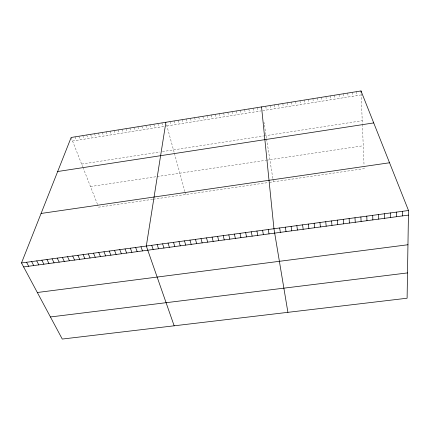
<?xml version="1.0" encoding="UTF-8"?>
<svg xmlns="http://www.w3.org/2000/svg" width="430" height="430" viewBox="0 0 430 430"><rect width="100%" height="100%" fill="white"/><g stroke="black" fill="none" stroke-linecap="round" stroke-linejoin="round"><path stroke-width="0.32" stroke-dasharray="2.15 1.61" d="M72.541 141.018L165.76 126.13M166.904 125.947L260.935 110.929M262.741 110.639L361.178 94.922M81.63 164.088L159.863 152M162.449 151.596L263.714 135.944M264.3 135.858L362.232 120.717M90.483 186.545L156.579 176.66M157.203 176.563L265.88 160.309M266.541 160.207L363.248 145.743M152.682 199.326L98.61 207.169L97.701 204.863M153.29 199.235L268.18 182.573M269.47 182.385L364.178 168.651L364.076 166.098M71.144 137.471L82.71 166.829M82.925 167.377L97.476 204.288M75.013 136.847L76.4 140.4M78.894 136.224L80.265 139.782M82.78 135.6L84.135 139.164M86.677 134.977L88.01 138.546M90.574 134.348L91.896 137.928M94.482 133.725L95.788 137.304M98.395 133.096L99.685 136.681M102.313 132.467L103.587 136.057M106.237 131.838L107.495 135.434M110.171 131.204L111.408 134.81M114.106 130.575L115.331 134.181M118.051 129.941L119.26 133.558M122.002 129.306L123.195 132.929M125.958 128.672L127.135 132.295M129.924 128.032L131.085 131.666M133.897 127.398L135.036 131.037M137.869 126.759L138.998 130.403M141.857 126.119L142.964 129.769M145.845 125.479L146.936 129.134M149.844 124.84L150.919 128.5M153.843 124.195L154.907 127.86M157.853 123.55L158.901 127.226M161.874 122.905L162.9 126.587M166.571 124.716L174.252 152.736M174.408 153.306L184.9 191.554M185.061 192.151L185.717 194.532M169.979 121.604L170.968 125.297M174.064 120.948L175.042 124.646M178.16 120.293L179.122 123.996M182.261 119.637L183.207 123.345M186.373 118.976L187.297 122.69M190.485 118.314L191.393 122.034M194.613 117.653L195.5 121.378M198.741 116.992L199.611 120.722M202.879 116.326L203.734 120.067M207.018 115.659L207.857 119.406M211.173 114.993L211.99 118.744M215.328 114.326L216.134 118.083M219.494 113.66L220.278 117.422M223.665 112.988L224.433 116.761M227.846 112.316L228.593 116.095M232.033 111.644L232.764 115.428M236.226 110.972L236.935 114.762M240.424 110.3L241.123 114.095M244.632 109.623L245.31 113.423M248.846 108.946L249.507 112.757M253.071 108.269L253.711 112.085M257.301 107.591L257.919 111.413M263.939 122.158L264.219 123.931M264.407 125.114L266.519 138.53M266.616 139.121L272.862 178.74M272.959 179.358L273.346 181.825M265.783 106.231L266.363 110.064M270.029 105.549L270.599 109.387M274.292 104.866L274.84 108.709M278.554 104.178L279.086 108.032M282.827 103.496L283.338 107.349M287.111 102.808L287.6 106.672M291.395 102.12L291.868 105.99M295.69 101.432L296.146 105.307M299.995 100.738L300.43 104.624M304.306 100.05L304.719 103.936M308.622 99.357L309.019 103.248M312.949 98.658L313.325 102.56M317.281 97.965L317.636 101.872M321.618 97.271L321.957 101.184M325.967 96.573L326.284 100.491M330.321 95.874L330.622 99.803M334.685 95.17L334.965 99.11M339.055 94.471L339.313 98.411M343.43 93.767L343.672 97.718M347.816 93.063L348.037 97.019M352.208 92.359L352.412 96.32M356.61 91.654L356.792 95.621M361.125 93.595L362.356 123.775M362.377 124.388L364.049 165.459"/><path stroke-width="0.64" d="M396.514 216.715L396.514 212.114M402.464 215.914L402.496 211.302M408.5 210.49L407.102 298.221L62.264 339.055L21.5 262.956L71.144 137.471L361.017 90.945L408.5 210.49L21.5 262.956M165.894 122.26L146.318 246.035L174.155 325.806M57.674 171.522L373.718 122.915M41.081 213.457L389.542 162.766M23.628 266.928L408.425 215.107M37.329 292.507L407.952 244.745M50.428 316.964L407.506 272.916M26.574 262.268L28.676 266.251M31.653 261.58L33.728 265.568M36.749 260.886L38.797 264.885M41.855 260.198L43.876 264.203M46.972 259.505L48.966 263.52M52.1 258.806L54.067 262.832M57.233 258.113L59.173 262.144M62.382 257.414L64.296 261.451M67.548 256.715L69.429 260.763M72.718 256.011L74.573 260.069M77.9 255.307L79.727 259.376M83.092 254.603L84.898 258.677M88.3 253.899L90.074 257.984M93.514 253.195L95.261 257.285M98.744 252.485L100.464 256.581M103.985 251.776L105.672 255.882M109.236 251.061L110.897 255.178M114.498 250.346L116.132 254.474M119.771 249.631L121.378 253.764M125.06 248.916L126.635 253.06M130.355 248.196L131.903 252.351M135.665 247.476L137.181 251.636M140.986 246.755L142.475 250.926M151.731 245.299L153.161 249.486M157.154 244.562L158.552 248.76M162.594 243.826L163.959 248.029M168.044 243.09L169.377 247.304M173.505 242.348L174.811 246.573M178.977 241.606L180.256 245.836M184.465 240.864L185.712 245.105M189.963 240.117L191.178 244.369M195.473 239.37L196.655 243.627M200.998 238.623L202.148 242.891M206.534 237.871L207.652 242.149M212.081 237.118L213.173 241.402M217.644 236.366L218.698 240.66M223.213 235.608L224.24 239.913M228.803 234.85L229.797 239.166M234.398 234.092L235.361 238.413M240.01 233.334L240.94 237.666M245.637 232.571L246.535 236.914M251.276 231.808L252.136 236.156M256.925 231.039L257.758 235.398M262.585 230.27L263.386 234.64M268.261 229.502L269.029 233.882M287.906 312.336L273.953 228.733L261.537 106.914M279.656 227.959L280.355 232.356M285.369 227.185L286.036 231.593M291.099 226.406L291.728 230.824M296.84 225.626L297.436 230.055M302.596 224.847L303.161 229.287M308.364 224.068L308.896 228.513M314.142 223.283L314.642 227.739M319.942 222.498L320.404 226.965M325.746 221.708L326.176 226.185M331.568 220.918L331.96 225.406M337.405 220.128L337.765 224.627M343.253 219.338L343.575 223.842M349.117 218.542L349.402 223.057M354.992 217.747L355.244 222.272M360.883 216.946L361.098 221.482M361.017 90.945L361.071 92.273M366.785 216.145L366.967 220.692M372.702 215.344L372.848 219.902M378.637 214.538L378.744 219.106M384.581 213.731L384.651 218.311M390.537 212.925L390.574 217.516"/></g></svg>
